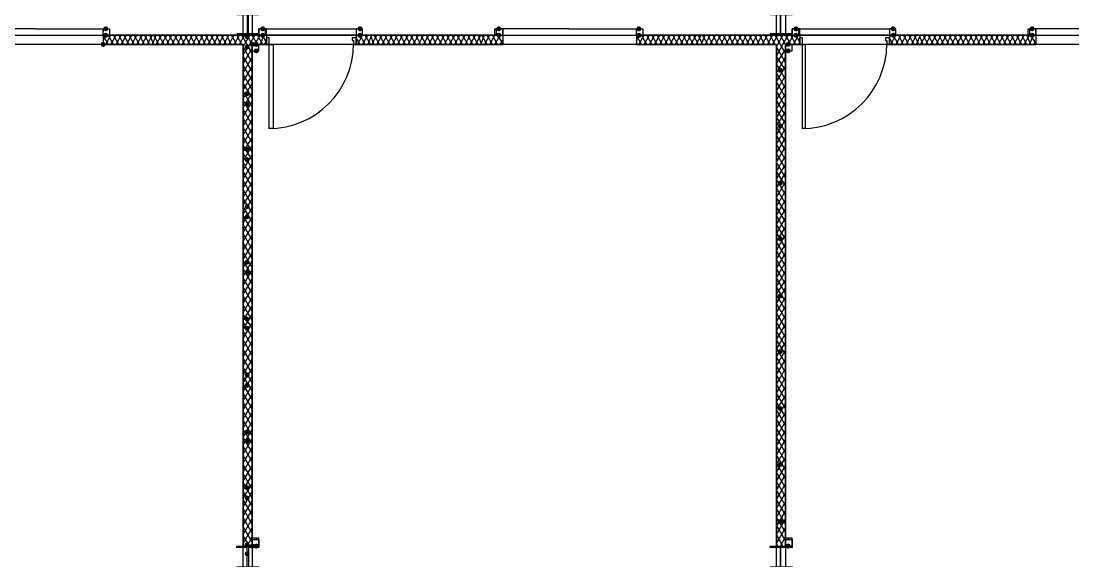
# Model space of a CAD drawing. Header units: millimetres. Extents: x 0 to 420, y 0 to 297.
# Drawn here: x 300.34 to 334.67, y 123.17 to 140.8 of the extents above; entities that cross this region are included whole.
import ezdxf

# ---------------------------------------------------------------- set-up
doc = ezdxf.new("R2010")
doc.units = ezdxf.units.MM
doc.layers.get('0').update_dxf_attribs({"linetype": 'CONTINUOUS'})

msp = doc.modelspace()

# ---------------------------------------------------------------- hatches: boundary and pattern name
at = {"true_color": 0x000007}
for points in [[(303.191333, 140.546667), (303.166462, 140.486871), (303.106667, 140.462), (303.046871, 140.486871), (303.022, 140.546667), (303.046871, 140.606462), (303.106667, 140.631333), (303.166462, 140.606463)], [(303.191333, 140.335), (303.166462, 140.275204), (303.106667, 140.250333), (303.046871, 140.275204), (303.022, 140.335), (303.046871, 140.394796), (303.106667, 140.419667), (303.166462, 140.394796)], [(308.313667, 140.546667), (308.288796, 140.486871), (308.229, 140.462), (308.169204, 140.486871), (308.144333, 140.546667), (308.169204, 140.606462), (308.229, 140.631333), (308.288796, 140.606463)], [(308.313667, 140.335), (308.288796, 140.275204), (308.229, 140.250333), (308.169204, 140.275204), (308.144333, 140.335), (308.169204, 140.394796), (308.229, 140.419667), (308.288796, 140.394796)], [(311.488667, 140.546667), (311.463796, 140.486871), (311.404, 140.462), (311.344204, 140.486871), (311.319333, 140.546667), (311.344204, 140.606462), (311.404, 140.631333), (311.463796, 140.606463)], [(311.488667, 140.335), (311.463796, 140.275204), (311.404, 140.250333), (311.344204, 140.275204), (311.319333, 140.335), (311.344204, 140.394796), (311.404, 140.419667), (311.463796, 140.394796)], [(316.018333, 140.546667), (315.993463, 140.486871), (315.933667, 140.462), (315.873871, 140.486871), (315.849, 140.546667), (315.873871, 140.606462), (315.933667, 140.631333), (315.993462, 140.606463)], [(316.018333, 140.335), (315.993463, 140.275204), (315.933667, 140.250333), (315.873871, 140.275204), (315.849, 140.335), (315.873871, 140.394796), (315.933667, 140.419667), (315.993462, 140.394796)], [(320.590333, 140.546667), (320.565463, 140.486871), (320.505667, 140.462), (320.445871, 140.486871), (320.421, 140.546667), (320.445871, 140.606462), (320.505667, 140.631333), (320.565462, 140.606463)], [(320.590333, 140.335), (320.565463, 140.275204), (320.505667, 140.250333), (320.445871, 140.275204), (320.421, 140.335), (320.445871, 140.394796), (320.505667, 140.419667), (320.565462, 140.394796)], [(325.712667, 140.546667), (325.687796, 140.486871), (325.628, 140.462), (325.568204, 140.486871), (325.543333, 140.546667), (325.568204, 140.606462), (325.628, 140.631333), (325.687796, 140.606463)], [(325.712667, 140.335), (325.687796, 140.275204), (325.628, 140.250333), (325.568204, 140.275204), (325.543333, 140.335), (325.568204, 140.394796), (325.628, 140.419667), (325.687796, 140.394796)], [(328.887667, 140.546667), (328.862796, 140.486871), (328.803, 140.462), (328.743204, 140.486871), (328.718333, 140.546667), (328.743204, 140.606462), (328.803, 140.631333), (328.862796, 140.606463)], [(328.887667, 140.335), (328.862796, 140.275204), (328.803, 140.250333), (328.743204, 140.275204), (328.718333, 140.335), (328.743204, 140.394796), (328.803, 140.419667), (328.862796, 140.394796)], [(333.417333, 140.546667), (333.392462, 140.486871), (333.332667, 140.462), (333.272871, 140.486871), (333.248, 140.546667), (333.272871, 140.606462), (333.332667, 140.631333), (333.392462, 140.606463)], [(333.417333, 140.335), (333.392462, 140.275204), (333.332667, 140.250333), (333.272871, 140.275204), (333.248, 140.335), (333.272871, 140.394796), (333.332667, 140.419667), (333.392462, 140.394796)], [(303.106667, 140.038667), (303.081796, 139.978871), (303.022, 139.954), (302.962204, 139.978871), (302.937333, 140.038667), (302.962204, 140.098462), (303.022, 140.123333), (303.081796, 140.098463)], [(307.805667, 140.292667), (307.780796, 140.232871), (307.721, 140.208), (307.661204, 140.232871), (307.636333, 140.292667), (307.661204, 140.352462), (307.721, 140.377333), (307.780796, 140.352463)], [(307.805667, 139.954), (307.780796, 139.894204), (307.721, 139.869333), (307.661204, 139.894204), (307.636333, 139.954), (307.661204, 140.013796), (307.721, 140.038667), (307.780796, 140.013796)], [(307.975, 140.038667), (307.950129, 139.978871), (307.890333, 139.954), (307.830538, 139.978871), (307.805667, 140.038667), (307.830537, 140.098462), (307.890333, 140.123333), (307.950129, 140.098463)], [(308.102, 140.038667), (308.077129, 139.978871), (308.017333, 139.954), (307.957538, 139.978871), (307.932667, 140.038667), (307.957537, 140.098462), (308.017333, 140.123333), (308.077129, 140.098463)], [(325.458667, 140.038667), (325.433796, 139.978871), (325.374, 139.954), (325.314204, 139.978871), (325.289333, 140.038667), (325.314204, 140.098462), (325.374, 140.123333), (325.433796, 140.098463)], [(308.102, 139.827), (308.077129, 139.767204), (308.017333, 139.742333), (307.957538, 139.767204), (307.932667, 139.827), (307.957537, 139.886796), (308.017333, 139.911667), (308.077129, 139.886796)], [(325.458667, 139.827), (325.433796, 139.767204), (325.374, 139.742333), (325.314204, 139.767204), (325.289333, 139.827), (325.314204, 139.886796), (325.374, 139.911667), (325.433796, 139.886796)], [(325.204667, 139.192), (325.179796, 139.132204), (325.12, 139.107333), (325.060204, 139.132204), (325.035333, 139.192), (325.060204, 139.251796), (325.12, 139.276667), (325.179796, 139.251796)], [(307.805667, 138.43), (307.780796, 138.370204), (307.721, 138.345333), (307.661204, 138.370204), (307.636333, 138.43), (307.661204, 138.489796), (307.721, 138.514667), (307.780796, 138.489796)], [(307.805667, 138.091333), (307.780796, 138.031537), (307.721, 138.006667), (307.661204, 138.031537), (307.636333, 138.091333), (307.661204, 138.151129), (307.721, 138.176), (307.780796, 138.151129)], [(325.204667, 137.371667), (325.179796, 137.311871), (325.12, 137.287), (325.060204, 137.311871), (325.035333, 137.371667), (325.060204, 137.431462), (325.12, 137.456333), (325.179796, 137.431463)], [(307.805667, 136.609667), (307.780796, 136.549871), (307.721, 136.525), (307.661204, 136.549871), (307.636333, 136.609667), (307.661204, 136.669462), (307.721, 136.694333), (307.780796, 136.669463)], [(307.805667, 136.271), (307.780796, 136.211204), (307.721, 136.186333), (307.661204, 136.211204), (307.636333, 136.271), (307.661204, 136.330796), (307.721, 136.355667), (307.780796, 136.330796)], [(325.204667, 135.509), (325.179796, 135.449204), (325.12, 135.424333), (325.060204, 135.449204), (325.035333, 135.509), (325.060204, 135.568796), (325.12, 135.593667), (325.179796, 135.568796)], [(307.805667, 134.747), (307.780796, 134.687204), (307.721, 134.662333), (307.661204, 134.687204), (307.636333, 134.747), (307.661204, 134.806796), (307.721, 134.831667), (307.780796, 134.806796)], [(307.805667, 134.408333), (307.780796, 134.348537), (307.721, 134.323667), (307.661204, 134.348537), (307.636333, 134.408333), (307.661204, 134.468129), (307.721, 134.493), (307.780796, 134.468129)], [(325.204667, 133.688667), (325.179796, 133.628871), (325.12, 133.604), (325.060204, 133.628871), (325.035333, 133.688667), (325.060204, 133.748462), (325.12, 133.773333), (325.179796, 133.748463)], [(307.805667, 132.926667), (307.780796, 132.866871), (307.721, 132.842), (307.661204, 132.866871), (307.636333, 132.926667), (307.661204, 132.986462), (307.721, 133.011333), (307.780796, 132.986463)], [(307.805667, 132.588), (307.780796, 132.528204), (307.721, 132.503333), (307.661204, 132.528204), (307.636333, 132.588), (307.661204, 132.647796), (307.721, 132.672667), (307.780796, 132.647796)], [(325.204667, 131.826), (325.179796, 131.766204), (325.12, 131.741333), (325.060204, 131.766204), (325.035333, 131.826), (325.060204, 131.885796), (325.12, 131.910667), (325.179796, 131.885796)], [(307.805667, 131.064), (307.780796, 131.004204), (307.721, 130.979333), (307.661204, 131.004204), (307.636333, 131.064), (307.661204, 131.123796), (307.721, 131.148667), (307.780796, 131.123796)], [(307.805667, 130.767667), (307.780796, 130.707871), (307.721, 130.683), (307.661204, 130.707871), (307.636333, 130.767667), (307.661204, 130.827462), (307.721, 130.852333), (307.780796, 130.827463)], [(325.204667, 130.005667), (325.179796, 129.945871), (325.12, 129.921), (325.060204, 129.945871), (325.035333, 130.005667), (325.060204, 130.065462), (325.12, 130.090333), (325.179796, 130.065463)], [(307.805667, 129.243667), (307.780796, 129.183871), (307.721, 129.159), (307.661204, 129.183871), (307.636333, 129.243667), (307.661204, 129.303462), (307.721, 129.328333), (307.780796, 129.303463)], [(307.805667, 128.905), (307.780796, 128.845204), (307.721, 128.820333), (307.661204, 128.845204), (307.636333, 128.905), (307.661204, 128.964796), (307.721, 128.989667), (307.780796, 128.964796)], [(325.204667, 128.143), (325.179796, 128.083204), (325.12, 128.058333), (325.060204, 128.083204), (325.035333, 128.143), (325.060204, 128.202796), (325.12, 128.227667), (325.179796, 128.202796)], [(307.805667, 127.381), (307.780796, 127.321204), (307.721, 127.296333), (307.661204, 127.321204), (307.636333, 127.381), (307.661204, 127.440796), (307.721, 127.465667), (307.780796, 127.440796)], [(307.805667, 127.084667), (307.780796, 127.024871), (307.721, 127), (307.661204, 127.024871), (307.636333, 127.084667), (307.661204, 127.144462), (307.721, 127.169333), (307.780796, 127.144463)], [(325.204667, 126.322667), (325.179796, 126.262871), (325.12, 126.238), (325.060204, 126.262871), (325.035333, 126.322667), (325.060204, 126.382462), (325.12, 126.407333), (325.179796, 126.382463)], [(307.805667, 125.560667), (307.780796, 125.500871), (307.721, 125.476), (307.661204, 125.500871), (307.636333, 125.560667), (307.661204, 125.620462), (307.721, 125.645333), (307.780796, 125.620463)], [(307.805667, 125.222), (307.780796, 125.162204), (307.721, 125.137333), (307.661204, 125.162204), (307.636333, 125.222), (307.661204, 125.281796), (307.721, 125.306667), (307.780796, 125.281796)], [(325.204667, 124.46), (325.179796, 124.400204), (325.12, 124.375333), (325.060204, 124.400204), (325.035333, 124.46), (325.060204, 124.519796), (325.12, 124.544667), (325.179796, 124.519796)], [(307.805667, 123.698), (307.780796, 123.638204), (307.721, 123.613333), (307.661204, 123.638204), (307.636333, 123.698), (307.661204, 123.757796), (307.721, 123.782667), (307.780796, 123.757796)], [(307.975, 123.655667), (307.950129, 123.595871), (307.890333, 123.571), (307.830538, 123.595871), (307.805667, 123.655667), (307.830537, 123.715462), (307.890333, 123.740333), (307.950129, 123.715463)], [(308.102, 123.655667), (308.077129, 123.595871), (308.017333, 123.571), (307.957538, 123.595871), (307.932667, 123.655667), (307.957537, 123.715462), (308.017333, 123.740333), (308.077129, 123.715463)], [(325.458667, 123.655667), (325.433796, 123.595871), (325.374, 123.571), (325.314204, 123.595871), (325.289333, 123.655667), (325.314204, 123.715462), (325.374, 123.740333), (325.433796, 123.715463)], [(307.805667, 123.401667), (307.780796, 123.341871), (307.721, 123.317), (307.661204, 123.341871), (307.636333, 123.401667), (307.661204, 123.461462), (307.721, 123.486333), (307.780796, 123.461463)]]:
    msp.add_hatch(color=0, dxfattribs=at).paths.add_polyline_path(points, flags=0)

# ---------------------------------------------------------------- linework, layer by layer
at = {"color": 0, "true_color": 0x000007}
for points in [[(307.594, 151.468667), (290.491333, 151.468667), (290.491333, 140.335), (307.594, 140.335)], [(307.890333, 151.468667), (307.890333, 140.335), (324.993, 140.335), (324.993, 151.468667)], [(342.392, 140.335), (342.392, 151.468667), (325.289333, 151.468667), (325.289333, 140.335)], [(308.102, 141.054667), (307.382333, 141.054667), (307.382333, 141.012333), (307.721, 141.012333), (307.721, 140.377333), (307.382333, 140.377333), (307.382333, 140.335), (308.102, 140.335), (308.102, 140.377333), (307.763333, 140.377333), (307.763333, 141.012333), (308.102, 141.012333)], [(325.501, 141.054667), (324.781333, 141.054667), (324.781333, 141.012333), (325.12, 141.012333), (325.12, 140.377333), (324.781333, 140.377333), (324.781333, 140.335), (325.501, 140.335), (325.501, 140.377333), (325.12, 140.377333), (325.12, 141.012333), (325.501, 141.012333)], [(308.356, 140.546667), (308.102, 140.546667), (308.102, 140.335), (308.356, 140.335)], [(308.313667, 140.546667), (308.313667, 140.335), (308.102, 140.335), (308.102, 140.546667)], [(311.488667, 140.546667), (311.277, 140.546667), (311.277, 140.335), (311.488667, 140.335), (311.488667, 140.546667), (311.277, 140.546667), (311.277, 140.335), (311.488667, 140.335)], [(315.806667, 140.546667), (316.060667, 140.546667), (316.060667, 140.335), (315.806667, 140.335)], [(315.849, 140.546667), (315.849, 140.335), (316.060667, 140.335), (316.060667, 140.546667)], [(325.755, 140.546667), (325.501, 140.546667), (325.501, 140.335), (325.755, 140.335)], [(325.712667, 140.546667), (325.712667, 140.335), (325.501, 140.335), (325.501, 140.546667)], [(328.887667, 140.546667), (328.676, 140.546667), (328.676, 140.335), (328.887667, 140.335), (328.887667, 140.546667), (328.676, 140.546667), (328.676, 140.335), (328.887667, 140.335)], [(333.205667, 140.546667), (333.459667, 140.546667), (333.459667, 140.335), (333.205667, 140.335)], [(333.248, 140.546667), (333.248, 140.335), (333.459667, 140.335), (333.459667, 140.546667)], [(290.491333, 105.537), (307.594, 105.537), (307.594, 140.038667), (307.34, 140.038667), (294.174333, 140.038667), (290.491333, 140.038667)], [(308.102, 140.038667), (307.890333, 140.038667), (307.890333, 139.827), (308.102, 139.827), (308.102, 140.038667), (307.890333, 140.038667), (307.890333, 139.827), (308.102, 139.827)], [(307.890333, 140.038667), (307.890333, 105.537), (324.993, 105.537), (324.993, 140.038667), (324.739, 140.038667), (311.573333, 140.038667)], [(308.356, 140.250333), (308.356, 140.038667), (308.440667, 140.038667), (308.440667, 140.165667), (308.440667, 140.250333)], [(308.356, 140.038667), (308.356, 140.250333)], [(308.440667, 137.287), (308.440667, 140.038667), (308.567667, 140.038667), (308.567667, 137.287)], [(311.15, 140.250333), (311.15, 140.165667), (311.192333, 140.165667), (311.192333, 140.038667), (311.277, 140.038667), (311.277, 140.250333)], [(311.277, 140.038667), (311.277, 140.250333)], [(325.501, 140.038667), (325.289333, 140.038667), (325.289333, 139.827), (325.501, 139.827), (325.501, 140.038667), (325.289333, 140.038667), (325.289333, 139.827), (325.501, 139.827)], [(325.289333, 105.537), (342.392, 105.537), (342.392, 140.038667), (342.138, 140.038667), (328.972333, 140.038667), (325.289333, 140.038667)], [(325.755, 140.250333), (325.755, 140.038667), (325.839667, 140.038667), (325.839667, 140.165667), (325.839667, 140.250333)], [(325.755, 140.038667), (325.755, 140.250333)], [(325.839667, 137.287), (325.839667, 140.038667), (325.924333, 140.038667), (325.924333, 137.287)], [(328.549, 140.250333), (328.549, 140.165667), (328.591333, 140.165667), (328.591333, 140.038667), (328.676, 140.038667), (328.676, 140.250333)], [(328.676, 140.038667), (328.676, 140.250333)], [(308.102, 123.909667), (307.890333, 123.909667), (307.890333, 123.655667), (308.102, 123.655667)], [(325.501, 123.909667), (325.289333, 123.909667), (325.289333, 123.655667), (325.501, 123.655667)], [(308.102, 122.936), (307.382333, 122.936), (307.382333, 122.978333), (307.721, 122.978333), (307.721, 123.613333), (307.382333, 123.613333), (307.382333, 123.655667), (308.102, 123.655667), (308.102, 123.613333), (307.763333, 123.613333), (307.763333, 122.978333), (308.102, 122.978333)], [(308.102, 123.867333), (308.102, 123.655667), (307.890333, 123.655667), (307.890333, 123.867333)], [(325.501, 122.936), (324.781333, 122.936), (324.781333, 122.978333), (325.12, 122.978333), (325.12, 123.613333), (324.781333, 123.613333), (324.781333, 123.655667), (325.501, 123.655667), (325.501, 123.613333), (325.12, 123.613333), (325.12, 122.978333), (325.501, 122.978333)], [(325.501, 123.867333), (325.501, 123.655667), (325.289333, 123.655667), (325.289333, 123.867333)]]:
    msp.add_lwpolyline(points, close=True, dxfattribs=at)
for points in [[(307.721, 141.054667), (307.721, 140.335)], [(325.12, 141.054667), (325.12, 140.335)], [(300.820667, 140.546667), (298.661667, 140.546667), (298.661667, 140.462)], [(298.661667, 140.462), (298.661667, 140.335), (300.820667, 140.335)], [(300.820667, 140.546667), (303.022, 140.546667), (303.233667, 140.546667), (303.233667, 140.335), (303.022, 140.335), (303.022, 140.546667), (303.233667, 140.546667), (303.233667, 140.335), (303.022, 140.335), (303.022, 140.546667), (303.022, 140.462)], [(300.820667, 140.335), (303.022, 140.335), (303.022, 140.462)], [(308.356, 140.462), (308.356, 140.546667), (309.795333, 140.546667)], [(309.795333, 140.335), (308.356, 140.335), (308.356, 140.462)], [(309.795333, 140.546667), (311.277, 140.546667), (311.277, 140.462)], [(311.277, 140.462), (311.277, 140.335), (309.795333, 140.335)], [(318.219667, 140.546667), (316.060667, 140.546667), (316.060667, 140.462)], [(316.060667, 140.462), (316.060667, 140.335), (318.219667, 140.335)], [(318.219667, 140.546667), (320.421, 140.546667), (320.632667, 140.546667), (320.632667, 140.335), (320.421, 140.335), (320.421, 140.546667), (320.632667, 140.546667), (320.632667, 140.335), (320.421, 140.335), (320.421, 140.546667), (320.421, 140.462)], [(318.219667, 140.335), (320.421, 140.335), (320.421, 140.462)], [(325.755, 140.462), (325.755, 140.546667), (327.194333, 140.546667)], [(327.194333, 140.335), (325.755, 140.335), (325.755, 140.462)], [(327.194333, 140.546667), (328.676, 140.546667), (328.676, 140.462)], [(328.676, 140.462), (328.676, 140.335), (327.194333, 140.335)], [(335.618667, 140.546667), (333.459667, 140.546667), (333.459667, 140.462)], [(333.459667, 140.462), (333.459667, 140.335), (335.618667, 140.335)], [(303.022, 140.165667), (303.106667, 140.335)], [(303.191333, 140.038667), (303.022, 140.335)], [(303.022, 140.335), (303.022, 140.038667)], [(303.022, 140.335), (303.022, 140.038667)], [(308.356, 140.335), (303.022, 140.335)], [(303.022, 140.038667), (307.594, 140.038667)], [(303.106667, 140.038667), (303.276, 140.335)], [(303.360667, 140.038667), (303.191333, 140.335)], [(303.276, 140.038667), (303.445333, 140.335)], [(303.53, 140.038667), (303.360667, 140.335)], [(303.445333, 140.038667), (303.614667, 140.335)], [(303.699333, 140.038667), (303.53, 140.335)], [(303.614667, 140.038667), (303.784, 140.335)], [(303.868667, 140.038667), (303.699333, 140.335)], [(303.784, 140.038667), (303.953333, 140.335)], [(304.038, 140.038667), (303.868667, 140.335)], [(303.953333, 140.038667), (304.122667, 140.335)], [(304.207333, 140.038667), (304.038, 140.335)], [(304.122667, 140.038667), (304.292, 140.335)], [(304.376667, 140.038667), (304.207333, 140.335)], [(304.292, 140.038667), (304.461333, 140.335)], [(304.546, 140.038667), (304.376667, 140.335)], [(304.461333, 140.038667), (304.630667, 140.335)], [(304.673, 140.038667), (304.546, 140.335)], [(304.630667, 140.038667), (304.757667, 140.335)], [(304.842333, 140.038667), (304.673, 140.335)], [(304.757667, 140.038667), (304.927, 140.335)], [(305.011667, 140.038667), (304.842333, 140.335)], [(304.927, 140.038667), (305.096333, 140.335)], [(305.181, 140.038667), (305.011667, 140.335)], [(305.096333, 140.038667), (305.265667, 140.335)], [(305.350333, 140.038667), (305.181, 140.335)], [(305.265667, 140.038667), (305.435, 140.335)], [(305.519667, 140.038667), (305.350333, 140.335)], [(305.435, 140.038667), (305.604333, 140.335)], [(305.689, 140.038667), (305.519667, 140.335)], [(305.604333, 140.038667), (305.773667, 140.335)], [(305.858333, 140.038667), (305.689, 140.335)], [(305.773667, 140.038667), (305.943, 140.335)], [(306.027667, 140.038667), (305.858333, 140.335)], [(305.943, 140.038667), (306.112333, 140.335)], [(306.197, 140.038667), (306.027667, 140.335)], [(306.112333, 140.038667), (306.281667, 140.335)], [(306.366333, 140.038667), (306.197, 140.335)], [(306.281667, 140.038667), (306.451, 140.335)], [(306.535667, 140.038667), (306.366333, 140.335)], [(306.451, 140.038667), (306.620333, 140.335)], [(306.705, 140.038667), (306.535667, 140.335)], [(306.620333, 140.038667), (306.789667, 140.335)], [(306.874333, 140.038667), (306.705, 140.335)], [(306.789667, 140.038667), (306.959, 140.335)], [(307.043667, 140.038667), (306.874333, 140.335)], [(306.959, 140.038667), (307.128333, 140.335)], [(307.213, 140.038667), (307.043667, 140.335)], [(307.128333, 140.038667), (307.297667, 140.335)], [(307.382333, 140.038667), (307.213, 140.335)], [(307.297667, 140.038667), (307.467, 140.335)], [(307.382333, 140.377333), (307.382333, 140.335)], [(307.551667, 140.038667), (307.382333, 140.335)], [(307.467, 140.038667), (307.636333, 140.335)], [(307.551667, 140.377333), (307.551667, 140.335)], [(307.721, 140.038667), (307.551667, 140.335)], [(307.594, 139.996333), (307.636333, 140.038667)], [(307.594, 139.7), (307.805667, 140.038667)], [(307.594, 140.038667), (307.594, 123.655667), (307.890333, 123.655667), (307.890333, 140.038667)], [(307.636333, 140.038667), (307.805667, 140.335)], [(307.890333, 140.038667), (307.721, 140.335)], [(307.890333, 139.742333), (307.721, 140.038667)], [(307.805667, 140.038667), (307.975, 140.335)], [(307.890333, 140.377333), (307.890333, 140.335)], [(308.059667, 140.038667), (307.890333, 140.335)], [(307.890333, 140.038667), (308.356, 140.038667)], [(307.975, 140.038667), (308.144333, 140.335)], [(308.229, 140.038667), (308.059667, 140.335)], [(308.102, 140.377333), (308.102, 140.335)], [(308.144333, 140.038667), (308.271333, 140.335)], [(308.356, 140.081), (308.229, 140.335)], [(308.271333, 140.038667), (308.356, 140.123333)], [(308.356, 140.335), (308.356, 140.250333), (308.356, 140.038667)], [(308.356, 140.335), (308.356, 140.250333)], [(308.4195, 137.287), (308.703006, 137.301316), (308.978323, 137.343334), (309.244056, 137.411661), (309.498812, 137.504903), (309.741197, 137.621666), (309.969817, 137.760556), (310.183279, 137.92018), (310.380189, 138.099144), (310.559153, 138.296054), (310.718777, 138.509516), (310.857667, 138.738136), (310.97443, 138.980521), (311.067672, 139.235278), (311.135999, 139.501011), (311.178018, 139.776327), (311.192333, 140.059833)], [(311.277, 140.292667), (311.319333, 140.335)], [(311.277, 140.335), (311.277, 140.250333), (311.277, 140.038667)], [(311.277, 140.335), (311.277, 140.250333)], [(316.060667, 140.335), (311.277, 140.335)], [(311.404, 140.038667), (311.277, 140.250333)], [(311.277, 140.038667), (316.060667, 140.038667)], [(311.319333, 140.038667), (311.488667, 140.335)], [(311.573333, 140.038667), (311.404, 140.335)], [(311.488667, 140.038667), (311.658, 140.335)], [(311.742667, 140.038667), (311.573333, 140.335)], [(311.658, 140.038667), (311.785, 140.335)], [(311.869667, 140.038667), (311.742667, 140.335)], [(311.785, 140.038667), (311.954333, 140.335)], [(312.039, 140.038667), (311.869667, 140.335)], [(311.954333, 140.038667), (312.123667, 140.335)], [(312.208333, 140.038667), (312.039, 140.335)], [(312.123667, 140.038667), (312.293, 140.335)], [(312.377667, 140.038667), (312.208333, 140.335)], [(312.293, 140.038667), (312.462333, 140.335)], [(312.547, 140.038667), (312.377667, 140.335)], [(312.462333, 140.038667), (312.631667, 140.335)], [(312.716333, 140.038667), (312.547, 140.335)], [(312.631667, 140.038667), (312.801, 140.335)], [(312.885667, 140.038667), (312.716333, 140.335)], [(312.801, 140.038667), (312.970333, 140.335)], [(313.055, 140.038667), (312.885667, 140.335)], [(312.970333, 140.038667), (313.139667, 140.335)], [(313.224333, 140.038667), (313.055, 140.335)], [(313.139667, 140.038667), (313.309, 140.335)], [(313.393667, 140.038667), (313.224333, 140.335)], [(313.309, 140.038667), (313.478333, 140.335)], [(313.563, 140.038667), (313.393667, 140.335)], [(313.478333, 140.038667), (313.647667, 140.335)], [(313.732333, 140.038667), (313.563, 140.335)], [(313.647667, 140.038667), (313.817, 140.335)], [(313.901667, 140.038667), (313.732333, 140.335)], [(313.817, 140.038667), (313.986333, 140.335)], [(314.071, 140.038667), (313.901667, 140.335)], [(313.986333, 140.038667), (314.155667, 140.335)], [(314.240333, 140.038667), (314.071, 140.335)], [(314.155667, 140.038667), (314.325, 140.335)], [(314.409667, 140.038667), (314.240333, 140.335)], [(314.325, 140.038667), (314.494333, 140.335)], [(314.579, 140.038667), (314.409667, 140.335)], [(314.494333, 140.038667), (314.663667, 140.335)], [(314.748333, 140.038667), (314.579, 140.335)], [(314.663667, 140.038667), (314.833, 140.335)], [(314.917667, 140.038667), (314.748333, 140.335)], [(314.833, 140.038667), (315.002333, 140.335)], [(315.087, 140.038667), (314.917667, 140.335)], [(315.002333, 140.038667), (315.171667, 140.335)], [(315.256333, 140.038667), (315.087, 140.335)], [(315.171667, 140.038667), (315.341, 140.335)], [(315.383333, 140.038667), (315.256333, 140.335)], [(315.341, 140.038667), (315.468, 140.335)], [(315.552667, 140.038667), (315.383333, 140.335)], [(315.468, 140.038667), (315.637333, 140.335)], [(315.722, 140.038667), (315.552667, 140.335)], [(315.637333, 140.038667), (315.806667, 140.335)], [(315.891333, 140.038667), (315.722, 140.335)], [(315.806667, 140.038667), (315.976, 140.335)], [(316.060667, 140.081), (315.891333, 140.335)], [(315.976, 140.038667), (316.060667, 140.165667)], [(316.060667, 140.335), (316.060667, 140.038667)], [(316.060667, 140.335), (316.060667, 140.038667)], [(320.421, 140.165667), (320.505667, 140.335)], [(320.590333, 140.038667), (320.421, 140.335)], [(320.421, 140.335), (320.421, 140.038667)], [(320.421, 140.335), (320.421, 140.038667)], [(325.755, 140.335), (320.421, 140.335)], [(320.421, 140.038667), (320.421, 140.081)], [(320.421, 140.038667), (324.993, 140.038667)], [(320.505667, 140.038667), (320.675, 140.335)], [(320.759667, 140.038667), (320.590333, 140.335)], [(320.675, 140.038667), (320.844333, 140.335)], [(320.929, 140.038667), (320.759667, 140.335)], [(320.844333, 140.038667), (321.013667, 140.335)], [(321.098333, 140.038667), (320.929, 140.335)], [(321.013667, 140.038667), (321.183, 140.335)], [(321.267667, 140.038667), (321.098333, 140.335)], [(321.183, 140.038667), (321.352333, 140.335)], [(321.437, 140.038667), (321.267667, 140.335)], [(321.352333, 140.038667), (321.521667, 140.335)], [(321.606333, 140.038667), (321.437, 140.335)], [(321.521667, 140.038667), (321.691, 140.335)], [(321.775667, 140.038667), (321.606333, 140.335)], [(321.691, 140.038667), (321.860333, 140.335)], [(321.945, 140.038667), (321.775667, 140.335)], [(321.860333, 140.038667), (322.029667, 140.335)], [(322.114333, 140.038667), (321.945, 140.335)], [(322.029667, 140.038667), (322.199, 140.335)], [(322.283667, 140.038667), (322.114333, 140.335)], [(322.199, 140.038667), (322.368333, 140.335)], [(322.453, 140.038667), (322.283667, 140.335)], [(322.368333, 140.038667), (322.537667, 140.335)], [(322.58, 140.038667), (322.453, 140.335)], [(322.537667, 140.038667), (322.664667, 140.335)], [(322.749333, 140.038667), (322.58, 140.335)], [(322.664667, 140.038667), (322.834, 140.335)], [(322.918667, 140.038667), (322.749333, 140.335)], [(322.834, 140.038667), (323.003333, 140.335)], [(323.088, 140.038667), (322.918667, 140.335)], [(323.003333, 140.038667), (323.172667, 140.335)], [(323.257333, 140.038667), (323.088, 140.335)], [(323.172667, 140.038667), (323.342, 140.335)], [(323.426667, 140.038667), (323.257333, 140.335)], [(323.342, 140.038667), (323.511333, 140.335)], [(323.596, 140.038667), (323.426667, 140.335)], [(323.511333, 140.038667), (323.680667, 140.335)], [(323.765333, 140.038667), (323.596, 140.335)], [(323.680667, 140.038667), (323.85, 140.335)], [(323.934667, 140.038667), (323.765333, 140.335)], [(323.85, 140.038667), (324.019333, 140.335)], [(324.104, 140.038667), (323.934667, 140.335)], [(324.019333, 140.038667), (324.188667, 140.335)], [(324.273333, 140.038667), (324.104, 140.335)], [(324.188667, 140.038667), (324.358, 140.335)], [(324.442667, 140.038667), (324.273333, 140.335)], [(324.358, 140.038667), (324.527333, 140.335)], [(324.612, 140.038667), (324.442667, 140.335)], [(324.527333, 140.038667), (324.696667, 140.335)], [(324.781333, 140.038667), (324.612, 140.335)], [(324.696667, 140.038667), (324.866, 140.335)], [(324.781333, 140.377333), (324.781333, 140.335)], [(324.950667, 140.038667), (324.781333, 140.335)], [(324.866, 140.038667), (325.035333, 140.335)], [(324.950667, 140.377333), (324.950667, 140.335)], [(325.12, 140.038667), (324.950667, 140.335)], [(324.993, 139.954), (325.035333, 140.038667)], [(324.993, 139.657667), (325.204667, 140.038667)], [(324.993, 140.038667), (324.993, 123.655667), (325.289333, 123.655667), (325.289333, 140.038667)], [(325.035333, 140.038667), (325.204667, 140.335)], [(325.289333, 140.038667), (325.12, 140.335)], [(325.289333, 139.742333), (325.12, 140.038667)], [(325.204667, 140.038667), (325.374, 140.335)], [(325.289333, 140.377333), (325.289333, 140.335)], [(325.458667, 140.038667), (325.289333, 140.335)], [(325.289333, 140.038667), (325.755, 140.038667)], [(325.374, 140.038667), (325.543333, 140.335)], [(325.458667, 140.377333), (325.458667, 140.335)], [(325.628, 140.038667), (325.458667, 140.335)], [(325.543333, 140.038667), (325.712667, 140.335)], [(325.755, 140.123333), (325.628, 140.335)], [(325.712667, 140.038667), (325.755, 140.123333)], [(325.755, 140.335), (325.755, 140.250333), (325.755, 140.038667)], [(325.755, 140.335), (325.755, 140.250333)], [(325.8185, 137.287), (326.102006, 137.301316), (326.377323, 137.343334), (326.643056, 137.411661), (326.897812, 137.504903), (327.140197, 137.621666), (327.368817, 137.760556), (327.582279, 137.92018), (327.779189, 138.099144), (327.958153, 138.296054), (328.117777, 138.509516), (328.256667, 138.738136), (328.37343, 138.980521), (328.466672, 139.235278), (328.534999, 139.501011), (328.577018, 139.776327), (328.591333, 140.059833)], [(328.676, 140.250333), (328.718333, 140.335)], [(328.676, 140.335), (328.676, 140.250333), (328.676, 140.038667)], [(328.676, 140.335), (328.676, 140.250333)], [(333.459667, 140.335), (328.676, 140.335)], [(328.803, 140.038667), (328.676, 140.250333)], [(328.676, 140.038667), (333.459667, 140.038667)], [(328.718333, 140.038667), (328.887667, 140.335)], [(328.972333, 140.038667), (328.803, 140.335)], [(328.887667, 140.038667), (329.057, 140.335)], [(329.141667, 140.038667), (328.972333, 140.335)], [(329.057, 140.038667), (329.226333, 140.335)], [(329.311, 140.038667), (329.141667, 140.335)], [(329.226333, 140.038667), (329.395667, 140.335)], [(329.480333, 140.038667), (329.311, 140.335)], [(329.395667, 140.038667), (329.565, 140.335)], [(329.649667, 140.038667), (329.480333, 140.335)], [(329.565, 140.038667), (329.692, 140.335)], [(329.776667, 140.038667), (329.649667, 140.335)], [(329.692, 140.038667), (329.861333, 140.335)], [(329.946, 140.038667), (329.776667, 140.335)], [(329.861333, 140.038667), (330.030667, 140.335)], [(330.115333, 140.038667), (329.946, 140.335)], [(330.030667, 140.038667), (330.2, 140.335)], [(330.284667, 140.038667), (330.115333, 140.335)], [(330.2, 140.038667), (330.369333, 140.335)], [(330.454, 140.038667), (330.284667, 140.335)], [(330.369333, 140.038667), (330.538667, 140.335)], [(330.623333, 140.038667), (330.454, 140.335)], [(330.538667, 140.038667), (330.708, 140.335)], [(330.792667, 140.038667), (330.623333, 140.335)], [(330.708, 140.038667), (330.877333, 140.335)], [(330.962, 140.038667), (330.792667, 140.335)], [(330.877333, 140.038667), (331.046667, 140.335)], [(331.131333, 140.038667), (330.962, 140.335)], [(331.046667, 140.038667), (331.216, 140.335)], [(331.300667, 140.038667), (331.131333, 140.335)], [(331.216, 140.038667), (331.385333, 140.335)], [(331.47, 140.038667), (331.300667, 140.335)], [(331.385333, 140.038667), (331.554667, 140.335)], [(331.639333, 140.038667), (331.47, 140.335)], [(331.554667, 140.038667), (331.724, 140.335)], [(331.808667, 140.038667), (331.639333, 140.335)], [(331.724, 140.038667), (331.893333, 140.335)], [(331.978, 140.038667), (331.808667, 140.335)], [(331.893333, 140.038667), (332.062667, 140.335)], [(332.147333, 140.038667), (331.978, 140.335)], [(332.062667, 140.038667), (332.232, 140.335)], [(332.316667, 140.038667), (332.147333, 140.335)], [(332.232, 140.038667), (332.401333, 140.335)], [(332.486, 140.038667), (332.316667, 140.335)], [(332.401333, 140.038667), (332.570667, 140.335)], [(332.655333, 140.038667), (332.486, 140.335)], [(332.570667, 140.038667), (332.74, 140.335)], [(332.824667, 140.038667), (332.655333, 140.335)], [(332.74, 140.038667), (332.909333, 140.335)], [(332.994, 140.038667), (332.824667, 140.335)], [(332.909333, 140.038667), (333.078667, 140.335)], [(333.163333, 140.038667), (332.994, 140.335)], [(333.078667, 140.038667), (333.248, 140.335)], [(333.290333, 140.038667), (333.163333, 140.335)], [(333.248, 140.038667), (333.375, 140.335)], [(333.459667, 140.081), (333.290333, 140.335)], [(333.375, 140.038667), (333.459667, 140.123333)], [(333.459667, 140.335), (333.459667, 140.038667)], [(333.459667, 140.335), (333.459667, 140.038667)], [(307.890333, 139.446), (307.594, 139.954)], [(307.594, 139.403667), (307.890333, 139.911667)], [(325.289333, 139.446), (324.993, 139.954)], [(324.993, 139.403667), (325.289333, 139.869333)], [(307.890333, 139.149667), (307.594, 139.657667)], [(307.594, 139.107333), (307.890333, 139.615333)], [(307.890333, 138.853333), (307.594, 139.361333)], [(325.289333, 139.192), (324.993, 139.657667)], [(324.993, 139.107333), (325.289333, 139.615333)], [(325.289333, 138.895667), (324.993, 139.403667)], [(307.594, 138.811), (307.890333, 139.319)], [(307.890333, 138.557), (307.594, 139.065)], [(307.594, 138.557), (307.890333, 139.022667)], [(324.993, 138.811), (325.289333, 139.319)], [(325.289333, 138.599333), (324.993, 139.107333)], [(324.993, 138.514667), (325.289333, 139.022667)], [(307.594, 138.260667), (307.890333, 138.768667)], [(307.890333, 138.303), (307.594, 138.768667)], [(325.289333, 138.303), (324.993, 138.811)], [(324.993, 138.218333), (325.289333, 138.726333)], [(307.890333, 138.006667), (307.594, 138.514667)], [(307.594, 137.964333), (307.890333, 138.472333)], [(325.289333, 138.006667), (324.993, 138.514667)], [(324.993, 137.922), (325.289333, 138.43)], [(307.890333, 137.710333), (307.594, 138.218333)], [(307.594, 137.668), (307.890333, 138.176)], [(325.289333, 137.710333), (324.993, 138.218333)], [(324.993, 137.625667), (325.289333, 138.133667)], [(307.890333, 137.414), (307.594, 137.922)], [(307.594, 137.371667), (307.890333, 137.879667)], [(325.289333, 137.456333), (324.993, 137.922)], [(324.993, 137.371667), (325.289333, 137.837333)], [(325.289333, 137.16), (324.993, 137.668)], [(307.890333, 137.117667), (307.594, 137.625667)], [(307.594, 137.075333), (307.890333, 137.583333)], [(307.890333, 136.821333), (307.594, 137.329333)], [(324.993, 137.075333), (325.289333, 137.583333)], [(325.289333, 136.863667), (324.993, 137.371667)], [(307.594, 136.779), (307.890333, 137.287)], [(307.890333, 136.525), (307.594, 137.033)], [(307.594, 136.525), (307.890333, 136.990667)], [(324.993, 136.779), (325.289333, 137.287)], [(325.289333, 136.567333), (324.993, 137.075333)], [(324.993, 136.482667), (325.289333, 136.990667)], [(307.594, 136.228667), (307.890333, 136.736667)], [(307.890333, 136.271), (307.594, 136.736667)], [(325.289333, 136.271), (324.993, 136.779)], [(324.993, 136.186333), (325.289333, 136.694333)], [(307.890333, 135.974667), (307.594, 136.482667)], [(307.594, 135.932333), (307.890333, 136.440333)], [(325.289333, 135.974667), (324.993, 136.482667)], [(324.993, 135.89), (325.289333, 136.398)], [(307.890333, 135.678333), (307.594, 136.186333)], [(307.594, 135.636), (307.890333, 136.144)], [(325.289333, 135.678333), (324.993, 136.186333)], [(324.993, 135.636), (325.289333, 136.101667)], [(307.890333, 135.382), (307.594, 135.89)], [(307.594, 135.339667), (307.890333, 135.847667)], [(307.890333, 135.085667), (307.594, 135.593667)], [(325.289333, 135.424333), (324.993, 135.89)], [(324.993, 135.339667), (325.289333, 135.847667)], [(325.289333, 135.128), (324.993, 135.636)], [(307.594, 135.043333), (307.890333, 135.551333)], [(307.890333, 134.789333), (307.594, 135.297333)], [(307.594, 134.789333), (307.890333, 135.255)], [(324.993, 135.043333), (325.289333, 135.551333)], [(325.289333, 134.831667), (324.993, 135.339667)], [(324.993, 134.747), (325.289333, 135.255)], [(307.594, 134.493), (307.890333, 135.001)], [(307.890333, 134.535333), (307.594, 135.001)], [(325.289333, 134.535333), (324.993, 135.043333)], [(324.993, 134.450667), (325.289333, 134.958667)], [(307.890333, 134.239), (307.594, 134.747)], [(307.594, 134.196667), (307.890333, 134.704667)], [(325.289333, 134.239), (324.993, 134.747)], [(324.993, 134.154333), (325.289333, 134.662333)], [(307.890333, 133.942667), (307.594, 134.450667)], [(307.594, 133.900333), (307.890333, 134.408333)], [(325.289333, 133.942667), (324.993, 134.450667)], [(324.993, 133.858), (325.289333, 134.366)], [(307.890333, 133.646333), (307.594, 134.154333)], [(307.594, 133.604), (307.890333, 134.112)], [(307.890333, 133.35), (307.594, 133.858)], [(325.289333, 133.688667), (324.993, 134.154333)], [(324.993, 133.604), (325.289333, 134.069667)], [(325.289333, 133.392333), (324.993, 133.900333)], [(307.594, 133.307667), (307.890333, 133.815667)], [(307.890333, 133.053667), (307.594, 133.561667)], [(307.594, 133.011333), (307.890333, 133.519333)], [(324.993, 133.307667), (325.289333, 133.815667)], [(325.289333, 133.096), (324.993, 133.604)], [(324.993, 133.011333), (325.289333, 133.519333)], [(307.890333, 132.757333), (307.594, 133.265333)], [(307.594, 132.757333), (307.890333, 133.223)], [(325.289333, 132.799667), (324.993, 133.307667)], [(324.993, 132.715), (325.289333, 133.223)], [(307.594, 132.461), (307.890333, 132.969)], [(307.890333, 132.503333), (307.594, 132.969)], [(325.289333, 132.503333), (324.993, 133.011333)], [(324.993, 132.418667), (325.289333, 132.926667)], [(307.890333, 132.207), (307.594, 132.715)], [(307.594, 132.164667), (307.890333, 132.672667)], [(325.289333, 132.207), (324.993, 132.715)], [(324.993, 132.122333), (325.289333, 132.630333)], [(307.890333, 131.910667), (307.594, 132.418667)], [(307.594, 131.868333), (307.890333, 132.376333)], [(325.289333, 131.910667), (324.993, 132.418667)], [(324.993, 131.868333), (325.289333, 132.334)], [(307.890333, 131.614333), (307.594, 132.122333)], [(307.594, 131.572), (307.890333, 132.08)], [(307.890333, 131.318), (307.594, 131.826)], [(325.289333, 131.656667), (324.993, 132.122333)], [(324.993, 131.572), (325.289333, 132.08)], [(325.289333, 131.360333), (324.993, 131.868333)], [(307.594, 131.275667), (307.890333, 131.783667)], [(307.890333, 131.021667), (307.594, 131.529667)], [(307.594, 131.021667), (307.890333, 131.487333)], [(324.993, 131.275667), (325.289333, 131.783667)], [(325.289333, 131.064), (324.993, 131.572)], [(324.993, 130.979333), (325.289333, 131.487333)], [(307.594, 130.725333), (307.890333, 131.233333)], [(307.890333, 130.767667), (307.594, 131.233333)], [(325.289333, 130.767667), (324.993, 131.275667)], [(324.993, 130.683), (325.289333, 131.191)], [(307.890333, 130.471333), (307.594, 130.979333)], [(307.594, 130.429), (307.890333, 130.937)], [(325.289333, 130.471333), (324.993, 130.979333)], [(324.993, 130.386667), (325.289333, 130.894667)], [(307.890333, 130.175), (307.594, 130.683)], [(307.594, 130.132667), (307.890333, 130.640667)], [(325.289333, 130.175), (324.993, 130.683)], [(324.993, 130.090333), (325.289333, 130.598333)], [(307.890333, 129.878667), (307.594, 130.386667)], [(307.594, 129.836333), (307.890333, 130.344333)], [(307.890333, 129.582333), (307.594, 130.090333)], [(325.289333, 129.921), (324.993, 130.386667)], [(324.993, 129.836333), (325.289333, 130.302)], [(325.289333, 129.624667), (324.993, 130.132667)], [(307.594, 129.54), (307.890333, 130.048)], [(307.890333, 129.286), (307.594, 129.794)], [(307.594, 129.243667), (307.890333, 129.751667)], [(324.993, 129.54), (325.289333, 130.048)], [(325.289333, 129.328333), (324.993, 129.836333)], [(324.993, 129.243667), (325.289333, 129.751667)], [(307.890333, 128.989667), (307.594, 129.497667)], [(307.594, 128.989667), (307.890333, 129.455333)], [(325.289333, 129.032), (324.993, 129.54)], [(324.993, 128.947333), (325.289333, 129.455333)], [(307.594, 128.693333), (307.890333, 129.201333)], [(307.890333, 128.735667), (307.594, 129.201333)], [(325.289333, 128.735667), (324.993, 129.243667)], [(324.993, 128.651), (325.289333, 129.159)], [(307.890333, 128.439333), (307.594, 128.947333)], [(307.594, 128.397), (307.890333, 128.905)], [(325.289333, 128.439333), (324.993, 128.947333)], [(324.993, 128.354667), (325.289333, 128.862667)], [(307.890333, 128.143), (307.594, 128.651)], [(307.594, 128.100667), (307.890333, 128.608667)], [(325.289333, 128.143), (324.993, 128.651)], [(324.993, 128.100667), (325.289333, 128.566333)], [(307.890333, 127.846667), (307.594, 128.354667)], [(307.594, 127.804333), (307.890333, 128.312333)], [(307.890333, 127.550333), (307.594, 128.058333)], [(325.289333, 127.889), (324.993, 128.354667)], [(324.993, 127.804333), (325.289333, 128.312333)], [(325.289333, 127.592667), (324.993, 128.100667)], [(307.594, 127.508), (307.890333, 128.016)], [(307.890333, 127.254), (307.594, 127.762)], [(307.594, 127.211667), (307.890333, 127.719667)], [(324.993, 127.508), (325.289333, 128.016)], [(325.289333, 127.296333), (324.993, 127.804333)], [(324.993, 127.211667), (325.289333, 127.719667)], [(307.594, 126.957667), (307.890333, 127.465667)], [(307.890333, 127), (307.594, 127.465667)], [(325.289333, 127), (324.993, 127.508)], [(324.993, 126.915333), (325.289333, 127.423333)], [(307.890333, 126.703667), (307.594, 127.211667)], [(307.594, 126.661333), (307.890333, 127.169333)], [(325.289333, 126.703667), (324.993, 127.211667)], [(324.993, 126.619), (325.289333, 127.127)], [(307.890333, 126.407333), (307.594, 126.915333)], [(307.594, 126.365), (307.890333, 126.873)], [(325.289333, 126.407333), (324.993, 126.915333)], [(324.993, 126.322667), (325.289333, 126.830667)], [(307.890333, 126.111), (307.594, 126.619)], [(307.594, 126.068667), (307.890333, 126.576667)], [(307.890333, 125.814667), (307.594, 126.322667)], [(325.289333, 126.153333), (324.993, 126.619)], [(324.993, 126.068667), (325.289333, 126.534333)], [(325.289333, 125.857), (324.993, 126.365)], [(307.594, 125.772333), (307.890333, 126.280333)], [(307.890333, 125.518333), (307.594, 126.026333)], [(307.594, 125.476), (307.890333, 125.984)], [(324.993, 125.772333), (325.289333, 126.280333)], [(325.289333, 125.560667), (324.993, 126.068667)], [(324.993, 125.476), (325.289333, 125.984)], [(307.890333, 125.222), (307.594, 125.73)], [(307.594, 125.222), (307.890333, 125.687667)], [(325.289333, 125.264333), (324.993, 125.772333)], [(324.993, 125.179667), (325.289333, 125.687667)], [(307.594, 124.925667), (307.890333, 125.433667)], [(307.890333, 124.968), (307.594, 125.433667)], [(325.289333, 124.968), (324.993, 125.476)], [(324.993, 124.883333), (325.289333, 125.391333)], [(307.890333, 124.671667), (307.594, 125.179667)], [(307.594, 124.629333), (307.890333, 125.137333)], [(325.289333, 124.671667), (324.993, 125.179667)], [(324.993, 124.587), (325.289333, 125.095)], [(307.890333, 124.375333), (307.594, 124.883333)], [(307.594, 124.333), (307.890333, 124.841)], [(325.289333, 124.375333), (324.993, 124.883333)], [(324.993, 124.290667), (325.289333, 124.798667)], [(307.890333, 124.079), (307.594, 124.587)], [(307.594, 124.036667), (307.890333, 124.544667)], [(307.890333, 123.782667), (307.594, 124.290667)], [(307.594, 123.740333), (307.890333, 124.248333)], [(325.289333, 124.121333), (324.993, 124.587)], [(324.993, 124.036667), (325.289333, 124.544667)], [(325.289333, 123.825), (324.993, 124.333)], [(324.993, 123.740333), (325.289333, 124.248333)], [(307.805667, 123.655667), (307.594, 123.994333)], [(307.721, 123.655667), (307.890333, 123.952)], [(308.017333, 123.909667), (308.017333, 123.867333)], [(325.204667, 123.655667), (324.993, 124.036667)], [(325.12, 123.655667), (325.289333, 123.952)], [(325.374, 123.909667), (325.374, 123.867333)], [(307.382333, 123.613333), (307.382333, 123.655667)], [(307.551667, 123.613333), (307.551667, 123.655667)], [(307.636333, 123.655667), (307.594, 123.698)], [(307.721, 122.936), (307.721, 123.655667)], [(307.890333, 123.613333), (307.890333, 123.655667)], [(308.102, 123.613333), (308.102, 123.655667)], [(324.781333, 123.613333), (324.781333, 123.655667)], [(324.950667, 123.613333), (324.950667, 123.655667)], [(325.035333, 123.655667), (324.993, 123.740333)], [(325.12, 122.936), (325.12, 123.655667)], [(325.289333, 123.613333), (325.289333, 123.655667)], [(325.458667, 123.613333), (325.458667, 123.655667)]]:
    msp.add_lwpolyline(points, dxfattribs=at)

doc.saveas('drawing.dxf')
